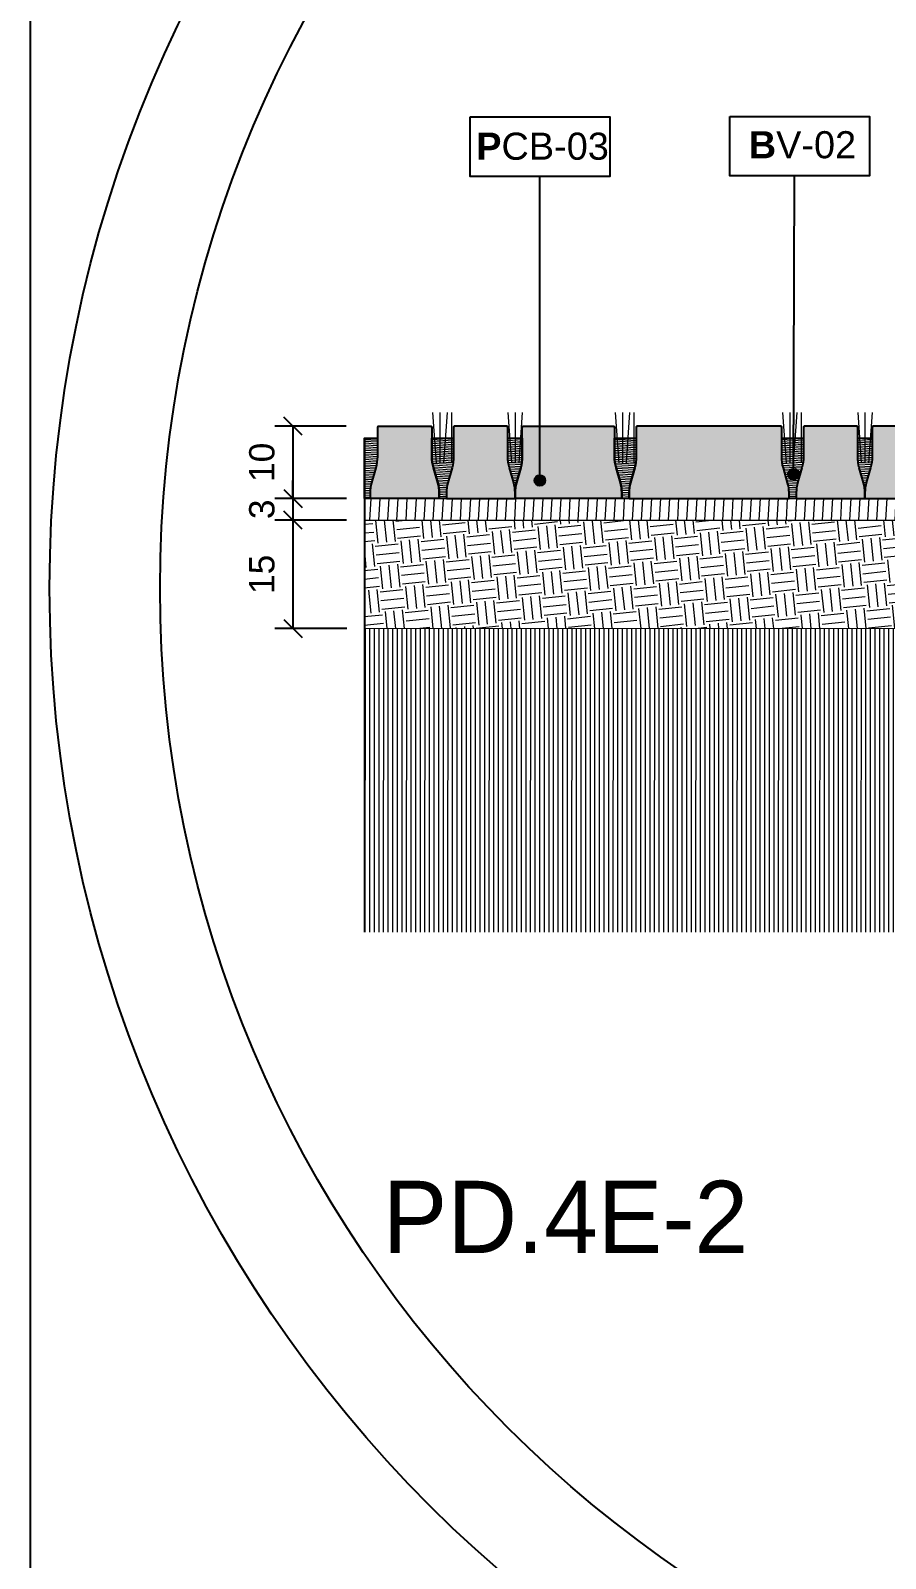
# Model space of a CAD drawing. Header units: metres. Extents: x -325 to 301, y -147 to 149.
# Drawn here: x 52.234 to 53.416, y 78.28 to 80.394 of the extents above; entities that cross this region are included whole.
import ezdxf

# ---------------------------------------------------------------- set-up
doc = ezdxf.new("R2010")
doc.units = ezdxf.units.M
doc.layers.get('Defpoints').update_dxf_attribs({"lineweight": 13})
doc.layers.add('-aux', color=50, linetype='Continuous', plot=False)
doc.layers.add('-AUX_MON', color=3, linetype='Continuous', plot=False)
doc.layers.add('0-TX-1_25', color=7, linetype='Continuous', true_color=0x3f4f7f)
for name, color, linetype, lineweight, true_color in [('03-TR-Paviment_05_Open Joint Precast Pavements', 7, 'Continuous', 5, 0xb3b3b3), ('3- TR terra vegetal', 7, 'Continuous', 0, 0xbea68e), ('3-TR sorra granitica', 7, 'Continuous', 0, 0xf2dac9)]:
    doc.layers.add(name, color=color, linetype=linetype, lineweight=lineweight, true_color=true_color)
for name, color, linetype, lineweight in [('1-CM', 7, 'Continuous', 0), ('1-L-GESPA', 64, 'Continuous', 0), ('3-TR Seleccionat', 44, 'Continuous', 0), ('3-TR Tot-u', 37, 'Continuous', 0)]:
    doc.layers.add(name, color=color, linetype=linetype, lineweight=lineweight)
for name, color, linetype in [('1-L- kodolé', 7, 'Continuous'), ('1-SECCIÓ', 1, 'Continuous'), ('A-KEYPLAN_HATCH', 7, 'Continuous'), ('A_TEXT_2', 7, 'Continuous')]:
    doc.layers.add(name, color=color, linetype=linetype)
doc.styles.get("Standard").update_dxf_attribs({"font": 'arial.ttf'})
doc.styles.add('x-llegenda materials$0$ENGRAVERS', font='TT0586M.TTF')
doc.dimstyles.new('ISO-25', dxfattribs={"dimtxt": 0.1, "dimasz": 0.1, "dimexe": 0.1, "dimexo": 0.1, "dimgap": 0.1, "dimtad": 1, "dimdec": 0, "dimlfac": 100, "dimzin": 9, "dimtxsty": 'Standard', "dimblk": 'OBLIQUE', "dimcen": 0.1, "dimadec": 0, "dimazin": 0, "dimtfac": 1, "dimtdec": 0, "dimtmove": 0, "dimatfit": 3, "dimldrblk": 'OBLIQUE', "dimfxl": 1, "dimarcsym": 0})
pattern_1 = [(356.7361106194961, (62.9892839927549, 73.03881978625569), (0.0001423370285805499, 0.002495944745040412), [])]

# ---------------------------------------------------------------- blocks, each defined once
blk = doc.blocks.new('hatch keyplan 2')
at = {"layer": 'A-KEYPLAN_HATCH'}
blk.add_lwpolyline([(0, 0.005476596624248486), (0.012874798693294, 0.005476596623793739), (0.012874798693294, -2.273736754432321e-13), (0, 0)], close=True, dxfattribs=at)
blk = doc.blocks.new('hatch keyplan')
at = {"layer": 'A-KEYPLAN_HATCH'}
blk.add_blockref('hatch keyplan 2', (1.430579833341536, 0.8521467901477053), dxfattribs=at)
blk = doc.blocks.new('B-V02')
at = {"layer": 'A-KEYPLAN_HATCH'}
blk.add_blockref('hatch keyplan', (-1.430579833341536, -0.8521467901477053), dxfattribs=at)
at = {"layer": 'A_TEXT_2', "insert": (-0.000797730798460905, 0.004122186061006561), "char_height": 0.0025, "attachment_point": 1}
blk.add_mtext_dynamic_manual_height_columns('\\pi0.00255;{\\fArial|b1|i0|c0|p34;B}V-02', width=0.01456192034901793, gutter_width=0.015, heights=[0], dxfattribs=at)
blk = doc.blocks.new('PCB04')
at = {"layer": 'A-KEYPLAN_HATCH'}
blk.add_blockref('hatch keyplan', (-1.429579833357655, -0.8521467901535917), dxfattribs=at)
at = {"layer": 'A_TEXT_2', "insert": (0.0002022691850249725, 0.004032374428489138), "char_height": 0.0025, "attachment_point": 1}
blk.add_mtext_dynamic_manual_height_columns('\\pi0.00137;{\\fArial|b1|i0|c0|p34;P}CB-03', width=0.01456192034901793, gutter_width=0.015, heights=[0], dxfattribs=at)
blk = doc.blocks.new('POINT')
at = {"layer": '0-TX-1_25'}
h = blk.add_hatch(dxfattribs=at)
h.set_pattern_fill('ANGLE', color=256)
h.set_pattern_definition([(0, (-83.74681484067048, -12.72584030761209), (0, 6.985), [5.08, -1.905]), (90, (-83.74681484067048, -12.72584030761209), (-6.985, 4.277078946022131e-16), [5.08, -1.905])])
edge = h.paths.add_edge_path()
edge.add_arc((0, 0), 0.0075, 0, 360)
h = blk.add_hatch(color=256, dxfattribs=at)
h.dxf.hatch_style = 1
edge = h.paths.add_edge_path()
edge.add_arc((0, 0), 0.0075, 0, 360)
blk.add_circle((0, 0), 0.0075, dxfattribs=at)
blk = doc.blocks.new('_Oblique')
at = {"color": 0, "lineweight": -2}
blk.add_line((-0.499999999995058, -0.4999999998130015), (0.500000000028669, 0.500000000163238), dxfattribs=at)
blk = doc.blocks.new('*D147')
at = {"layer": '0-TX-1_25', "color": 0, "lineweight": -2, "transparency": 16777216}
for p, q in [((52.67093797087807, 79.84659478032927), (52.57225713759708, 79.84659478032927)), ((52.59725713759708, 79.84659478032927), (52.59725713759708, 79.74659495830964)), ((52.67144390637849, 79.74659495830964), (52.57225713759708, 79.74659495830964))]:
    blk.add_line(p, q, dxfattribs=at)
at = {"layer": 'Defpoints', "color": 0, "transparency": 16777216}
for p in [(52.69593797087807, 79.84659478032927), (52.59725713759708, 79.74659495830964), (52.69644390637849, 79.74659495830964)]:
    blk.add_point(p, dxfattribs=at)
at = {"layer": '0-TX-1_25', "color": 0, "lineweight": -2, "transparency": 16777216, "xscale": 0.025, "yscale": 0.025, "zscale": 0.025}
for p, rotation in [((52.59725713759708, 79.84659478032927), 90), ((52.59725713759708, 79.74659495830964), 270)]:
    blk.add_blockref('_Oblique', p, dxfattribs=dict(at, rotation=rotation))
at = {"layer": '0-TX-1_25', "color": 0, "transparency": 16777216, "insert": (52.55438708302683, 79.79659486931942), "char_height": 0.035, "attachment_point": 5, "rotation": 90}
blk.add_mtext('10', dxfattribs=at)
blk = doc.blocks.new('*D148')
at = {"layer": '0-TX-1_25', "color": 0, "lineweight": -2, "transparency": 16777216}
for p, q in [((52.59725713628271, 79.74659125635907), (52.59725713628271, 79.77159125635907)), ((52.67093796170646, 79.74659125635907), (52.57225713628272, 79.74659125635907)), ((52.59725713628271, 79.74659125635907), (52.59725713628271, 79.71659500324029)), ((52.6709379603863, 79.71659500324029), (52.57225713628272, 79.71659500324029)), ((52.59725713628271, 79.71659500324029), (52.59725713628271, 79.69159500324028))]:
    blk.add_line(p, q, dxfattribs=at)
at = {"layer": 'Defpoints', "color": 0, "transparency": 16777216}
for p in [(52.69593796170646, 79.74659125635907), (52.59725713628271, 79.71659500324029), (52.6959379603863, 79.71659500324029)]:
    blk.add_point(p, dxfattribs=at)
at = {"layer": '0-TX-1_25', "color": 0, "lineweight": -2, "transparency": 16777216, "xscale": 0.025, "yscale": 0.025, "zscale": 0.025}
for p, rotation in [((52.59725713628271, 79.74659125635907), 270), ((52.59725713628271, 79.71659500324029), 90)]:
    blk.add_blockref('_Oblique', p, dxfattribs=dict(at, rotation=rotation))
at = {"layer": '0-TX-1_25', "color": 0, "transparency": 16777216, "insert": (52.55437514446826, 79.73159312979965), "char_height": 0.035, "attachment_point": 5, "rotation": 90}
blk.add_mtext('3', dxfattribs=at)
blk = doc.blocks.new('*D149')
at = {"layer": '0-TX-1_25', "color": 0, "lineweight": -2, "transparency": 16777216}
for p, q in [((52.67144390514251, 79.716595003218), (52.57225713759723, 79.716595003218)), ((52.59725713759723, 79.716595003218), (52.59725713759723, 79.56659155016678)), ((52.67151966984478, 79.56659155016678), (52.57225713759723, 79.56659155016678))]:
    blk.add_line(p, q, dxfattribs=at)
at = {"layer": 'Defpoints', "color": 0, "transparency": 16777216}
for p in [(52.69644390514251, 79.716595003218), (52.59725713759723, 79.56659155016678), (52.69651966984478, 79.56659155016678)]:
    blk.add_point(p, dxfattribs=at)
at = {"layer": '0-TX-1_25', "color": 0, "lineweight": -2, "transparency": 16777216, "xscale": 0.025, "yscale": 0.025, "zscale": 0.025}
for p, rotation in [((52.59725713759723, 79.716595003218), 90), ((52.59725713759723, 79.56659155016678), 270)]:
    blk.add_blockref('_Oblique', p, dxfattribs=dict(at, rotation=rotation))
at = {"layer": '0-TX-1_25', "color": 0, "transparency": 16777216, "insert": (52.55438708302697, 79.64159327669236), "char_height": 0.035, "attachment_point": 5, "rotation": 90}
blk.add_mtext('15', dxfattribs=at)

msp = doc.modelspace()

# ---------------------------------------------------------------- hatches: boundary and pattern name
at = {"layer": '03-TR-Paviment_05_Open Joint Precast Pavements'}
h = msp.add_hatch(color=256, dxfattribs=at)
h.dxf.hatch_style = 1
edge = h.paths.add_edge_path()
edge.add_line((52.70440820497319, 79.74659477848346), (52.70440820459076, 79.75479056009812))
edge.add_arc((52.75282576077289, 79.75479056095821), 0.04841755618212319, 164.0009818914232, 180.0000010178121, ccw=False)
edge.add_line((52.70628358990268, 79.76813545051706), (52.71223023096987, 79.78887518509518))
edge.add_arc((52.65729905605647, 79.80462543026454), 0.05714459029743165, 344.00097900546, 359.9999981317428)
edge.add_line((52.7144436463539, 79.80462542840121), (52.71444364677154, 79.84575070266453))
edge.add_line((52.71444364677154, 79.84575070266453), (52.7152408528418, 79.84575070358774))
edge.add_line((52.7152408528418, 79.84575070358774), (52.71524085191907, 79.84659478032924))
edge.add_line((52.71524085191907, 79.84659478032924), (52.78853864729301, 79.84659477865357))
edge.add_line((52.78853864729301, 79.84659477865357), (52.7885386454218, 79.8457507005151))
edge.add_line((52.7885386454218, 79.8457507005151), (52.78933585102641, 79.84575070423229))
edge.add_line((52.78933585102641, 79.84575070423229), (52.7893358501431, 79.80462542717498))
edge.add_arc((52.8464804387837, 79.80462542811065), 0.0571445886405968, 180.0000009381467, 195.99902006443)
edge.add_line((52.79154926520728, 79.78887518428968), (52.79749590538756, 79.76813544633117))
edge.add_arc((52.75095373378056, 79.75479056103117), 0.0484175557165482, -6.10270188872164e-06, 15.999013023686189, ccw=False)
edge.add_line((52.79937128949711, 79.75479055587411), (52.79937128941389, 79.7465947775191))
edge.add_line((52.79937128941389, 79.7465947775191), (52.70440820497319, 79.74659477848346))
h = msp.add_hatch(color=256, dxfattribs=at)
h.dxf.hatch_style = 1
edge = h.paths.add_edge_path()
edge.add_line((52.90433437502804, 79.74659477645318), (52.90433437511125, 79.75479055667084))
edge.add_arc((52.85591681538265, 79.75479055732318), 0.0484175597286054, 359.9999992280476, 375.9990183544354)
edge.add_line((52.9024589896047, 79.76813544805923), (52.89651235035576, 79.7888751822924))
edge.add_arc((52.95144352747883, 79.80462542492224), 0.05714459172157181, 179.9999988099977, 195.9990179362802, ccw=False)
edge.add_line((52.89429893575726, 79.8046254261091), (52.89429893524356, 79.84575070083808))
edge.add_line((52.89429893524356, 79.84575070083808), (52.89350173057029, 79.84575070084615))
edge.add_line((52.89350173057029, 79.84575070084615), (52.89350173011318, 79.84659477665632))
edge.add_line((52.89350173011318, 79.84659477665632), (52.82020393613624, 79.846594778332))
edge.add_line((52.82020393613624, 79.846594778332), (52.82020393612765, 79.84575070112486))
edge.add_line((52.82020393612765, 79.84575070112486), (52.81940673098871, 79.8457507039269))
edge.add_line((52.81940673098871, 79.8457507039269), (52.81940673010542, 79.80462542686962))
edge.add_arc((52.76226214501108, 79.80462542777478), 0.05714458509434196, 344.00097996616404, 359.9999990924447, ccw=False)
edge.add_line((52.81719331518701, 79.78887518496056), (52.81124667505117, 79.76813544572586))
edge.add_arc((52.85778884403186, 79.754790554743), 0.04841755475828228, 164.0009796552763, 179.9999987816659)
edge.add_line((52.80937128927358, 79.75479055577254), (52.80937129012167, 79.74659477741754))
edge.add_line((52.80937129012167, 79.74659477741754), (52.90433437502804, 79.74659477645318))
h = msp.add_hatch(color=256, dxfattribs=at)
h.dxf.hatch_style = 1
edge = h.paths.add_edge_path()
edge.add_line((52.90433437502803, 79.74659477785016), (52.90433437511125, 79.75479055667084))
edge.add_arc((52.95275192844548, 79.75479055375172), 0.04841755333422535, 164.0009774192146, 179.9999965456038, ccw=False)
edge.add_line((52.9062097613545, 79.76813544615847), (52.91215640102468, 79.78887518213355))
edge.add_arc((52.85722522209914, 79.80462542279832), 0.05714459291261273, 344.0009844557787, 360.0000035820609)
edge.add_line((52.91436981501175, 79.80462542637093), (52.91436981449807, 79.84575070016857))
edge.add_line((52.91436981449807, 79.84575070016857), (52.91516702196532, 79.84575070062616))
edge.add_line((52.91516702196532, 79.84575070062616), (52.91516702150823, 79.84659477783329))
edge.add_line((52.91516702150823, 79.84659477783329), (53.04099289322169, 79.84659477841817))
edge.add_line((53.04099289322169, 79.84659477841817), (53.04099289181614, 79.84575069934837))
edge.add_line((53.04099289181614, 79.84575069934837), (53.0417900978864, 79.84575070399688))
edge.add_line((53.0417900978864, 79.84575070399688), (53.04179009746877, 79.80462542740526))
edge.add_arc((53.0989346863423, 79.80462542999767), 0.05714458887352697, 180.0000025992741, 195.9990217255566)
edge.add_line((53.0440035129986, 79.78887518451992), (53.0499501517819, 79.76813544609577))
edge.add_arc((53.003407981339, 79.7547905525119), 0.04841755688074691, 3.7001378814238706e-06, 15.999022826525788, ccw=False)
edge.add_line((53.05182553821975, 79.75479055563869), (53.05182553767086, 79.74659477681804))
edge.add_line((53.05182553767086, 79.74659477681804), (52.90433437502803, 79.74659477785016))
h = msp.add_hatch(color=256, dxfattribs=at)
h.dxf.hatch_style = 1
edge = h.paths.add_edge_path()
edge.add_line((53.28313315599086, 79.74659477679737), (53.28313315700541, 79.75479055561804))
edge.add_arc((53.23471559893359, 79.75479055603763), 0.04841755807181869, 359.999999503471, 375.9990186298581)
edge.add_line((53.28125777149888, 79.76813544654077), (53.27531113131857, 79.78887518170528))
edge.add_arc((53.3302423098655, 79.80462542622466), 0.05714459361107577, 180.0000002376784, 195.9990193639602, ccw=False)
edge.add_line((53.27309771625443, 79.80462542598761), (53.27309771667206, 79.84575070025095))
edge.add_line((53.27309771667206, 79.84575070025095), (53.2723005115331, 79.84575070025903))
edge.add_line((53.2723005115331, 79.84575070025903), (53.27230051154167, 79.8465947760692))
edge.add_line((53.27230051154167, 79.8465947760692), (53.07272906223209, 79.84659477902719))
edge.add_line((53.07272906223209, 79.84659477902719), (53.07272906222353, 79.84575070182004))
edge.add_line((53.07272906222353, 79.84575070182004), (53.07193185661891, 79.84575070555343))
edge.add_line((53.07193185661891, 79.84575070555343), (53.07193185666694, 79.8046254289618))
edge.add_arc((53.01478726541115, 79.80462542562202), 0.05714459125578496, -15.999015777667921, 3.3486143138361513e-06, ccw=False)
edge.add_line((53.06971844267986, 79.7888751851901), (53.06377180254402, 79.7681354459554))
edge.add_arc((53.11031396986788, 79.7547905552054), 0.04841755310144998, 164.0009793797863, 179.9999985061752)
edge.add_line((53.06189641676643, 79.75479055646775), (53.06189641668321, 79.74659477811275))
edge.add_line((53.06189641668321, 79.74659477811275), (53.28313315599086, 79.74659477679737))
h = msp.add_hatch(color=256, dxfattribs=at)
h.dxf.hatch_style = 1
edge = h.paths.add_edge_path()
edge.add_line((53.38809624113933, 79.74659477666279), (53.38809624261957, 79.75479055501779))
edge.add_arc((53.33967867934459, 79.75479055447904), 0.04841756327498104, 6.375366312448263e-07, 15.99901976392784)
edge.add_line((53.38622085664736, 79.7681354473375), (53.3802742160014, 79.78887518250203))
edge.add_arc((53.43520538838678, 79.80462542277652), 0.05714458651820025, 179.9999978491674, 195.9990169754488, ccw=False)
edge.add_line((53.37806080186858, 79.80462542492168), (53.37806080182054, 79.84575069918502))
edge.add_line((53.37806080182054, 79.84575069918502), (53.3772635966816, 79.84575070012444))
edge.add_line((53.3772635966816, 79.84575070012444), (53.37726359762148, 79.84659477593459))
edge.add_line((53.37726359762148, 79.84659477593459), (53.30396580271319, 79.84659477714462))
edge.add_line((53.30396580271319, 79.84659477714462), (53.30396580270462, 79.84575069900612))
edge.add_line((53.30396580270462, 79.84575069900612), (53.30316859663435, 79.84575070367084))
edge.add_line((53.30316859663435, 79.84575070367084), (53.30316859714803, 79.8046254261479))
edge.add_arc((53.24602400897303, 79.80462542493055), 0.05714458817499947, -15.999017905717722, 1.2205653092678403e-06, ccw=False)
edge.add_line((53.3009551826953, 79.78887518330752), (53.29500854255945, 79.76813544407281))
edge.add_arc((53.3415507082265, 79.75479055355575), 0.04841755144460884, 164.0009791043633, 179.9999982307518)
edge.add_line((53.29313315678189, 79.75479055505085), (53.29313315762999, 79.74659477669582))
edge.add_line((53.29313315762999, 79.74659477669582), (53.38809624113933, 79.74659477666279))
h = msp.add_hatch(color=256, dxfattribs=at)
h.dxf.hatch_style = 1
edge = h.paths.add_edge_path()
edge.add_line((53.55558740333514, 79.74659477449622), (53.5555874029527, 79.75479055331688))
edge.add_arc((53.50716984368977, 79.75479055728287), 0.04841755926293006, 359.9999953067708, 375.9990144331584)
edge.add_line((53.5537120183775, 79.76813544470527), (53.54776537819721, 79.78887517986982))
edge.add_arc((53.60269655531998, 79.80462542249958), 0.05714459172126535, 179.999998810012, 195.9990179362942, ccw=False)
edge.add_line((53.54555196359872, 79.80462542368643), (53.54555196355069, 79.84575069794975))
edge.add_line((53.54555196355069, 79.84575069794975), (53.54475475841173, 79.84575069842356))
edge.add_line((53.54475475841173, 79.84575069842356), (53.5447547584203, 79.84659477423371))
edge.add_line((53.5447547584203, 79.84659477423371), (53.39892888715388, 79.84659477711156))
edge.add_line((53.39892888715388, 79.84659477711156), (53.39892888807663, 79.84575069850743))
edge.add_line((53.39892888807663, 79.84575069850743), (53.39813168247201, 79.84575070317213))
edge.add_line((53.39813168247201, 79.84575070317213), (53.39813168252005, 79.80462542564919))
edge.add_arc((53.34098709387943, 79.80462542774545), 0.05714458864061814, 344.00097877191513, 359.9999978981964, ccw=False)
edge.add_line((53.39591826713599, 79.78887518280884), (53.38997162746579, 79.76813544310846))
edge.add_arc((53.43651379478978, 79.75479055235856), 0.04841755310154259, 164.0009793799227, 179.9999985063098)
edge.add_line((53.38809624168823, 79.7547905536208), (53.38809624113933, 79.74659477666279))
edge.add_line((53.38809624113933, 79.74659477666279), (53.55558740333514, 79.74659477449622))
at = {"layer": '3- TR terra vegetal'}
h = msp.add_hatch(dxfattribs=at)
h.set_pattern_fill('_USER', color=256, scale=0.002499999999999998, angle=-38.91036161736671, style=0, pattern_type=0)
h.set_pattern_definition([(356.7361106194961, (63.09458193286651, 73.03281490502266), (0.0001423370285805499, 0.002495944745040412), [])])
edge = h.paths.add_edge_path()
edge.add_line((52.70390226908954, 79.74659125581252), (52.69593797002914, 79.74659125635905))
edge.add_line((52.69593797002914, 79.74659125635905), (52.69593797087804, 79.83018452384083))
edge.add_line((52.69593797087804, 79.83018452384083), (52.71393770979853, 79.83018452412371))
edge.add_line((52.71393770979853, 79.83018452412371), (52.71393770953894, 79.80462190479894))
edge.add_arc((52.65679312421184, 79.80462190736078), 0.05714458532710159, 344.0009783050625, 359.9999974313742, ccw=False)
edge.add_line((52.71172429415489, 79.78887166288986), (52.70577765401904, 79.76813192412082))
edge.add_arc((52.75231981637315, 79.75478703406927), 0.048417548131687, 164.0009785533379, 179.9999976795516)
edge.add_line((52.70390226824146, 79.75478703603015), (52.70390226908954, 79.74659125581252))
edge.add_line((52.70390226908954, 79.74659125581252), (52.69593797002914, 79.74659125635905))
h = msp.add_hatch(dxfattribs=at)
h.set_pattern_fill('_USER', color=256, scale=0.002499999999999998, angle=-38.91036161736671, style=0, pattern_type=0)
h.set_pattern_definition(pattern_1)
edge = h.paths.add_edge_path()
edge.add_line((52.80937129105298, 79.74659127797297), (52.79937129313912, 79.7465912771432))
edge.add_line((52.79937129313912, 79.7465912771432), (52.79937129182538, 79.75478705642952))
edge.add_arc((52.75095373587517, 79.75478705992971), 0.04841755595020926, 359.9999958579873, 375.9990149840976)
edge.add_line((52.79749590725017, 79.76813194688658), (52.79154926846686, 79.78887168437943))
edge.add_arc((52.84648044393317, 79.80462192677643), 0.05714459006481271, 179.9999990435014, 195.999018169721, ccw=False)
edge.add_line((52.78933585386837, 79.80462192773041), (52.78933585366231, 79.83018454658954))
edge.add_line((52.78933585366231, 79.83018454658954), (52.81940673222761, 79.83018454535284))
edge.add_line((52.81940673222761, 79.83018454535284), (52.81940673150235, 79.80462192649371))
edge.add_arc((52.76226213812428, 79.80462192623465), 0.05714459337806943, -15.999018866560789, 2.5974918571591843e-07, ccw=False)
edge.add_line((52.81719331658396, 79.78887168225636), (52.81124667644811, 79.76813194534995))
edge.add_arc((52.85778884045895, 79.75478705506556), 0.04841754978841876, 164.0009788288463, 179.9999979550592)
edge.add_line((52.80937129067053, 79.75478705679363), (52.80937129105298, 79.74659127797297))
edge.add_line((52.80937129105298, 79.74659127797297), (52.79937129313912, 79.7465912771432))
h = msp.add_hatch(dxfattribs=at)
h.set_pattern_fill('_USER', color=256, scale=0.002499999999999998, angle=-38.91036161736671, style=0, pattern_type=0)
h.set_pattern_definition(pattern_1)
edge = h.paths.add_edge_path()
edge.add_line((52.90433437642497, 79.74659128119957), (52.90433437557687, 79.75478705955457))
edge.add_arc((52.85591682317311, 79.75478706424587), 0.04841755240376267, 359.9999944484641, 375.9990135745769)
edge.add_line((52.90245899146733, 79.7681319490803), (52.89651235221837, 79.78887168750447))
edge.add_arc((52.95144352768474, 79.80462192990154), 0.05714459006488011, 179.9999990435583, 195.9990181697758, ccw=False)
edge.add_line((52.89429893761986, 79.80462193085546), (52.89429893834512, 79.8301845445923))
edge.add_line((52.89429893834512, 79.8301845445923), (52.91436981806529, 79.83018454252583))
edge.add_line((52.91436981806529, 79.83018454252583), (52.91436981547736, 79.80462193018597))
edge.add_arc((52.85722522233213, 79.80462192827012), 0.05714459314523881, -15.999017205391112, 1.9209193169444916e-06, ccw=False)
edge.add_line((52.91215640102464, 79.78887168594862), (52.90620976042312, 79.76813194717958))
edge.add_arc((52.95275191969657, 79.75478705925052), 0.04841754458535159, 164.0009799629486, 179.9999990891586)
edge.add_line((52.90433437511122, 79.75478706002022), (52.90433437595932, 79.74659128073391))
h = msp.add_hatch(dxfattribs=at)
h.set_pattern_fill('_USER', color=256, scale=0.002499999999999998, angle=-38.91036161736671, style=0, pattern_type=0)
h.set_pattern_definition(pattern_1)
edge = h.paths.add_edge_path()
edge.add_line((53.06182553791297, 79.74659128751645), (53.05182553906782, 79.74659128808368))
edge.add_line((53.05182553906782, 79.74659128808368), (53.05182553868536, 79.754787065973))
edge.add_arc((53.00340798558296, 79.75478706569402), 0.04841755310240359, 3.30144859651496e-07, 15.99901945625741)
edge.add_line((53.04995015317884, 79.76813195549877), (53.04400351346423, 79.78887169531988))
edge.add_arc((53.0989346860827, 79.80462193393767), 0.0571445862856467, 179.9999961880542, 195.9990153142728, ccw=False)
edge.add_line((53.04179009979705, 79.80462193773955), (53.04179009959096, 79.83018454309452))
edge.add_line((53.04179009959096, 79.83018454309452), (53.07186097769062, 79.8301845418578))
edge.add_line((53.07186097769062, 79.8301845418578), (53.07186097743103, 79.80462193696854))
edge.add_arc((53.01471638713365, 79.80462193883187), 0.05714459029738353, 344.0009790054305, 359.9999981317428, ccw=False)
edge.add_line((53.06964756204699, 79.7888716936625), (53.06370092284245, 79.76813195489345))
edge.add_arc((53.11024308662051, 79.7547870629523), 0.04841755002129159, 164.0009768683069, 179.9999959945213)
edge.add_line((53.06182553659922, 79.75478706633712), (53.06182553791297, 79.74659128751645))
edge.add_line((53.06182553791297, 79.74659128751645), (53.05182553906782, 79.74659128808368))
h = msp.add_hatch(dxfattribs=at)
h.set_pattern_fill('_USER', color=256, scale=0.002499999999999998, angle=-38.91036161736671, style=0, pattern_type=0)
h.set_pattern_definition(pattern_1)
edge = h.paths.add_edge_path()
edge.add_line((53.29313315669862, 79.74659127864824), (53.2831331587848, 79.74659127874978))
edge.add_line((53.2831331587848, 79.74659127874978), (53.28313315747103, 79.7547870571048))
edge.add_arc((53.2347156031777, 79.75478706037208), 0.04841755429333727, 359.9999961336123, 375.9990152597237)
edge.add_line((53.28125777289581, 79.76813194709618), (53.2753111331812, 79.78887168645167))
edge.add_arc((53.33024230556688, 79.80462192672631), 0.05714458651853995, 179.9999978492814, 195.9990169754994, ccw=False)
edge.add_line((53.27309771904834, 79.80462192887136), (53.27309771930795, 79.83018454027987))
edge.add_line((53.27309771930795, 79.83018454027987), (53.30316859833891, 79.83018453904319))
edge.add_line((53.30316859833891, 79.83018453904319), (53.30316859668236, 79.8046219281003))
edge.add_arc((53.2460240051939, 79.80462192641734), 0.05714459148846632, -15.999017438894612, 1.6874158177415666e-06, ccw=False)
edge.add_line((53.30095518222962, 79.78887168432861), (53.29500854255942, 79.76813194649088))
edge.add_arc((53.3415507032567, 79.75478705667217), 0.04841754647485571, 164.0009782778133, 179.9999974040272)
edge.add_line((53.29313315678185, 79.75478705886589), (53.29313315669862, 79.74659127864824))
edge.add_line((53.29313315669862, 79.74659127864824), (53.2831331587848, 79.74659127874978))
h = msp.add_hatch(dxfattribs=at)
h.set_pattern_fill('_USER', color=256, scale=0.002499999999999998, angle=-38.91036161736671, style=0, pattern_type=0)
h.set_pattern_definition(pattern_1)
edge = h.paths.add_edge_path()
edge.add_line((53.38809624439893, 79.74659127861518), (53.38809624261951, 79.7547870569702))
edge.add_arc((53.33967868620369, 79.75478705715679), 0.04841755641582068, 359.9999997791971, 375.9990189053102)
edge.add_line((53.38622085711297, 79.76813194742725), (53.38027421832966, 79.7888716863171))
edge.add_arc((53.43520539283775, 79.80462192351088), 0.05714458770958876, 179.9999942933946, 195.9990134196131, ccw=False)
edge.add_line((53.37806080512816, 79.80462192920243), (53.37806080538775, 79.83018453967962))
edge.add_line((53.37806080538775, 79.83018453967962), (53.39813168371094, 79.83018453854446))
edge.add_line((53.39813168371094, 79.83018453854446), (53.39813168252, 79.80462192760162))
edge.add_arc((53.34098709387933, 79.80462192969783), 0.05714458864066789, 344.0009787719289, 359.99999789823914, ccw=False)
edge.add_line((53.39591826713595, 79.78887168476122), (53.38997162793141, 79.76813194738916))
edge.add_arc((53.43651379147664, 79.75478705379125), 0.04841755025412058, 164.000974907735, 179.9999940339497)
edge.add_line((53.38809624122251, 79.75478705883283), (53.38809624300194, 79.74659127721822))
at = {"layer": '3-TR Seleccionat'}
h = msp.add_hatch(dxfattribs=at)
h.set_pattern_fill('ANSI31', color=256, scale=0.002, angle=225, style=0)
h.set_pattern_definition([(270, (441130.3520937638, -650757.1565279079), (-0.00635, -1.734723475976807e-18), [])])
h.paths.add_polyline_path([(54.59987232865448, 79.56755290768601), (54.63057528116244, 79.446492870257), (55.6925590411525, 79.44656594905013), (55.69593796259792, 79.14659477967736), (52.69593796170643, 79.14659477967736), (52.69674607551028, 79.27666466877544), (52.69663705000134, 79.56659125805018)])
at = {"layer": '3-TR sorra granitica'}
h = msp.add_hatch(dxfattribs=at)
h.set_pattern_fill('LINE', color=256, scale=0.09999999999999996, angle=51.08963838263328, style=0)
h.set_pattern_definition([(86.73611062138144, (88.38252980077957, 286.2445536305848), (-0.01247972372522549, 0.000711685142492074), [])])
h.paths.add_polyline_path([(54.23997023037462, 79.7473869522078), (54.22602578481473, 79.71659493589969), (52.6964439055624, 79.71659495804886), (52.69644390637846, 79.74659495830961)])
at = {"layer": '3-TR Tot-u'}
h = msp.add_hatch(dxfattribs=at)
h.set_pattern_fill('EARTH', color=256, scale=0.004999999999999999, angle=-84.0886455051429, style=0)
h.set_pattern_definition([(275.9113544948571, (-136.197129258924, 45.56936386407466), (0.03485108870427501, -0.02831124540048981), [0.03174999999999999, -0.03174999999999999]), (275.9113544948571, (-136.1852863212794, 45.57059008469412), (0.03485108870427501, -0.02831124540048981), [0.03174999999999999, -0.03174999999999999]), (275.9113544948571, (-136.1734433836347, 45.57181630531358), (0.03485108870427501, -0.02831124540048981), [0.03174999999999999, -0.03174999999999999]), (5.911354494857098, (-136.1690869975467, 45.56827739963853), (0.02831124540048981, 0.03485108870427501), [0.03174999999999999, -0.03174999999999999]), (5.911354494857098, (-136.1678607769272, 45.55643446199387), (0.02831124540048981, 0.03485108870427501), [0.03174999999999999, -0.03174999999999999]), (5.911354494857098, (-136.1666345563078, 45.54459152434923), (0.02831124540048981, 0.03485108870427501), [0.03174999999999999, -0.03174999999999999])])
h.paths.add_polyline_path([(52.69593797087804, 79.70845533219399), (52.69593797087805, 79.56659125635852), (54.15638285272357, 79.56659479039001), (54.22602578481473, 79.71659493589969), (52.69644390421116, 79.71659500321798)])

# ---------------------------------------------------------------- linework, layer by layer
at = {"layer": '-aux'}
msp.add_lwpolyline([(52.23447743480324, 3.456691224966903), (52.23447743480324, 133.4566912249669)], dxfattribs=at)
for points in [[(52.70390226908954, 79.74659125581252), (52.69593797002914, 79.74659125635905), (52.69593797087804, 79.83018452384083), (52.71393770979853, 79.83018452412371), (52.71393770953894, 79.80462190479894, -0.0699225111484148), (52.71172429415489, 79.78887166288986), (52.70577765401904, 79.76813192412082, 0.06992251114798485), (52.70390226824146, 79.75478703603015), (52.70390226908954, 79.74659125581252), (52.69593797002914, 79.74659125635905)], [(52.80937129105298, 79.74659127797297), (52.79937129313912, 79.7465912771432), (52.79937129182538, 79.75478705642952, 0.06992251114754273), (52.79749590725017, 79.76813194688658), (52.79154926846686, 79.78887168437943, -0.06992251114800961), (52.78933585386837, 79.80462192773041), (52.78933585366231, 79.83018454658954), (52.81940673222761, 79.83018454535284), (52.81940673150235, 79.80462192649371, -0.0699225111484148), (52.81719331658396, 79.78887168225636), (52.81124667644811, 79.76813194534995, 0.06992251114798485), (52.80937129067053, 79.75478705679363), (52.80937129105298, 79.74659127797297), (52.79937129313912, 79.7465912771432)], [(52.90433437595932, 79.74659128073391), (52.90433437642497, 79.74659128119957), (52.90433437557687, 79.75478705955457, 0.06992251114754273), (52.90245899146733, 79.7681319490803), (52.89651235221837, 79.78887168750447, -0.06992251114800961), (52.89429893761986, 79.80462193085546), (52.89429893834512, 79.8301845445923), (52.91436981806529, 79.83018454252583), (52.91436981547736, 79.80462193018597, -0.0699225111484148), (52.91215640102464, 79.78887168594862), (52.90620976042312, 79.76813194717958, 0.06992251114798485), (52.90433437511122, 79.75478706002022), (52.90433437595932, 79.74659128073391), (52.90433437642497, 79.74659128119957)], [(53.06182553791297, 79.74659128751645), (53.05182553906782, 79.74659128808368), (53.05182553868536, 79.754787065973, 0.06992251114754273), (53.04995015317884, 79.76813195549877), (53.04400351346423, 79.78887169531988, -0.06992251114800961), (53.04179009979705, 79.80462193773955), (53.04179009959096, 79.83018454309452), (53.07186097769062, 79.8301845418578), (53.07186097743103, 79.80462193696854, -0.0699225111484148), (53.06964756204699, 79.7888716936625), (53.06370092284245, 79.76813195489345, 0.06992251114798485), (53.06182553659922, 79.75478706633712), (53.06182553791297, 79.74659128751645), (53.05182553906782, 79.74659128808368)], [(53.29313315669862, 79.74659127864824), (53.2831331587848, 79.74659127874978), (53.28313315747103, 79.7547870571048, 0.06992251114754273), (53.28125777289581, 79.76813194709618), (53.2753111331812, 79.78887168645167, -0.06992251114800961), (53.27309771904834, 79.80462192887136), (53.27309771930795, 79.83018454027987), (53.30316859833891, 79.83018453904319), (53.30316859668236, 79.8046219281003, -0.0699225111484148), (53.30095518222962, 79.78887168432861), (53.29500854255942, 79.76813194649088, 0.06992251114798485), (53.29313315678185, 79.75478705886589), (53.29313315669862, 79.74659127864824), (53.2831331587848, 79.74659127874978)], [(53.38809624300194, 79.74659127721822), (53.38809624439893, 79.74659127861518), (53.38809624261951, 79.7547870569702, 0.06992251114754273), (53.38622085711297, 79.76813194742725), (53.38027421832966, 79.7888716863171, -0.06992251114800961), (53.37806080512816, 79.80462192920243), (53.37806080538775, 79.83018453967962), (53.39813168371094, 79.83018453854446), (53.39813168252, 79.80462192760162, -0.0699225111484148), (53.39591826713595, 79.78887168476122), (53.38997162793141, 79.76813194738916, 0.06992251114798485), (53.38809624122251, 79.75478705883283), (53.38809624300194, 79.74659127721822), (53.38809624439893, 79.74659127861518)]]:
    msp.add_lwpolyline(points, format="xyb", dxfattribs=at)
at = {"layer": '-AUX_MON'}
for radius in [1.796930445011648, 1.644287805263133]:
    msp.add_circle((54.05771303275419, 79.62252308974406), radius, dxfattribs=at)
at = {"layer": '0-TX-1_25'}
for points in [[(52.93860586183435, 79.77153198973711), (52.93860586183388, 80.19235664893549)], [(53.28933467404008, 79.780124800819), (53.29091653784924, 80.19235664893549)]]:
    msp.add_lwpolyline(points, dxfattribs=at)
at = {"layer": '1-CM'}
msp.add_line((52.69644390421116, 79.71659500321798), (54.22602578481473, 79.71659493589969), dxfattribs=at)
for points in [[(52.69593797002914, 79.74659125635905), (54.23995438405561, 79.74659499261965)], [(54.23995438405561, 79.74659499261965), (52.69644390637846, 79.74659495830961), (52.69644390514248, 79.71659495804884), (53.95889010998142, 79.71659498518207)], [(52.69593797087804, 79.56659125635852), (54.59987232865448, 79.56755290768601)]]:
    msp.add_lwpolyline(points, dxfattribs=at)
at = {"layer": '1-L- kodolé'}
for points in [[(52.70440820497319, 79.74659477848346), (52.70440820459076, 79.75479056009812, -0.06992251114875708), (52.70628358990268, 79.76813545051706), (52.71223023096987, 79.78887518509518, 0.0699225111482901), (52.7144436463539, 79.80462542840121), (52.71444364677154, 79.84575070266453), (52.7152408528418, 79.84575070358774), (52.71524085191907, 79.84659478032924), (52.78853864729301, 79.84659477865357), (52.7885386454218, 79.8457507005151), (52.78933585102641, 79.84575070423229), (52.7893358501431, 79.80462542717498, 0.0699225111482901), (52.79154926520728, 79.78887518428968), (52.79749590538756, 79.76813544633117, -0.06992251114875708), (52.79937128949711, 79.75479055587411), (52.79937128941389, 79.7465947775191)], [(52.90433437502804, 79.74659477645318), (52.90433437511125, 79.75479055667084, 0.06992251114875708), (52.9024589896047, 79.76813544805923), (52.89651235035576, 79.7888751822924, -0.0699225111482901), (52.89429893575726, 79.8046254261091), (52.89429893524356, 79.84575070083808), (52.89350173057029, 79.84575070084615), (52.89350173011318, 79.84659477665632), (52.82020393613624, 79.846594778332), (52.82020393612765, 79.84575070112486), (52.81940673098871, 79.8457507039269), (52.81940673010542, 79.80462542686962, -0.0699225111482901), (52.81719331518701, 79.78887518496056), (52.81124667505117, 79.76813544572586, 0.06992251114875708), (52.80937128927358, 79.75479055577254), (52.80937129012167, 79.74659477741754)], [(52.90433437502803, 79.74659477785016), (52.90433437511125, 79.75479055667084, -0.06992251114875708), (52.9062097613545, 79.76813544615847), (52.91215640102468, 79.78887518213355, 0.0699225111482901), (52.91436981501175, 79.80462542637093), (52.91436981449807, 79.84575070016857), (52.91516702196532, 79.84575070062616), (52.91516702150823, 79.84659477783329), (53.04099289322169, 79.84659477841817), (53.04099289181614, 79.84575069934837), (53.0417900978864, 79.84575070399688), (53.04179009746877, 79.80462542740526, 0.0699225111482901), (53.0440035129986, 79.78887518451992), (53.0499501517819, 79.76813544609577, -0.06992251114875708), (53.05182553821975, 79.75479055563869), (53.05182553767086, 79.74659477681804)], [(53.28313315599086, 79.74659477679737), (53.28313315700541, 79.75479055561804, 0.06992251114875708), (53.28125777149888, 79.76813544654077), (53.27531113131857, 79.78887518170528, -0.0699225111482901), (53.27309771625443, 79.80462542598761), (53.27309771667206, 79.84575070025095), (53.2723005115331, 79.84575070025903), (53.27230051154167, 79.8465947760692), (53.07272906223209, 79.84659477902719), (53.07272906222353, 79.84575070182004), (53.07193185661891, 79.84575070555343), (53.07193185666694, 79.8046254289618, -0.0699225111482901), (53.06971844267986, 79.7888751851901), (53.06377180254402, 79.7681354459554, 0.06992251114875708), (53.06189641676643, 79.75479055646775), (53.06189641668321, 79.74659477811275)], [(53.38809624113933, 79.74659477666279), (53.38809624261957, 79.75479055501779, 0.06992251114875708), (53.38622085664736, 79.7681354473375), (53.3802742160014, 79.78887518250203, -0.0699225111482901), (53.37806080186858, 79.80462542492168), (53.37806080182054, 79.84575069918502), (53.3772635966816, 79.84575070012444), (53.37726359762148, 79.84659477593459), (53.30396580271319, 79.84659477714462), (53.30396580270462, 79.84575069900612), (53.30316859663435, 79.84575070367084), (53.30316859714803, 79.8046254261479, -0.0699225111482901), (53.3009551826953, 79.78887518330752), (53.29500854255945, 79.76813544407281, 0.06992251114875708), (53.29313315678189, 79.75479055505085), (53.29313315762999, 79.74659477669582)], [(53.55558740333514, 79.74659477449622), (53.5555874029527, 79.75479055331688, 0.06992251114875708), (53.5537120183775, 79.76813544470527), (53.54776537819721, 79.78887517986982, -0.0699225111482901), (53.54555196359872, 79.80462542368643), (53.54555196355069, 79.84575069794975), (53.54475475841173, 79.84575069842356), (53.5447547584203, 79.84659477423371), (53.39892888715388, 79.84659477711156), (53.39892888807663, 79.84575069850743), (53.39813168247201, 79.84575070317213), (53.39813168252005, 79.80462542564919, -0.0699225111482901), (53.39591826713599, 79.78887518280884), (53.38997162746579, 79.76813544310846, 0.06992251114875708), (53.38809624168823, 79.7547905536208), (53.38809624113933, 79.74659477666279)]]:
    msp.add_lwpolyline(points, format="xyb", close=True, dxfattribs=at)
at = {"layer": '1-L-GESPA'}
for points in [[(52.79029600336005, 79.86574719827733), (52.79529600486654, 79.79582534287745)], [(52.80029600220521, 79.86574719864144), (52.80029600522043, 79.79582534282669)], [(52.81029600244735, 79.86574719993689), (52.80529600557433, 79.79582533998195)], [(52.81629600249951, 79.8657472017386), (52.81629600551473, 79.79582534545816)], [(52.89433437739248, 79.86570813149845), (52.89933437983028, 79.79578627656423)], [(52.9043343767033, 79.86570813093121), (52.90433437925287, 79.79578627511646)], [(52.91433437741109, 79.86570813315795), (52.90933438007242, 79.79578627273736)], [(53.04275024928872, 79.86574720828648), (53.04775025172652, 79.7958253528866)], [(53.05275024859954, 79.86574720818493), (53.05275025161475, 79.7958253519045)], [(53.06275024791039, 79.86574721041167), (53.05775025150301, 79.79582534999108)], [(53.06875024889385, 79.86574720988509), (53.06875025097775, 79.79582535546731)], [(53.27405786807437, 79.8657471998839), (53.27905787097783, 79.79582534401838)], [(53.28405786691953, 79.86574719978236), (53.28405786993476, 79.7958253453646)], [(53.294057868093, 79.86574720154344), (53.28905787028866, 79.79582534251982)], [(53.30005786767949, 79.86574720194817), (53.30005786976339, 79.79582534753041)], [(53.37809624490076, 79.86570812937973), (53.38309624687291, 79.7957862735142)], [(53.38809624467725, 79.86570812927818), (53.38809624629548, 79.7957862748604)], [(53.39809624398806, 79.86570813243625), (53.39309624664939, 79.79578627201565)]]:
    msp.add_lwpolyline(points, dxfattribs=at)
at = {"layer": '1-SECCIÓ'}
msp.add_lwpolyline([(52.69593796170643, 79.83018452384083), (52.69593796170643, 79.14659477967736)], dxfattribs=at)

# ---------------------------------------------------------------- block references
at = {"layer": '0-TX-1_25', "xscale": 15, "yscale": 15, "zscale": 15}
for name, p in [('PCB04', (52.82704487187642, 80.19235664902548)), ('B-V02', (53.20118113570179, 80.1930326026563))]:
    msp.add_blockref(name, p, dxfattribs=at)
at = {"layer": '0-TX-1_25', "rotation": 358.8537217346293}
for p in [(52.93860586183435, 79.77153198973711), (53.28933467404008, 79.780124800819)]:
    msp.add_blockref('POINT', p, dxfattribs=at)

# ---------------------------------------------------------------- texts
at = {"layer": '-aux', "insert": (52.72139589065614, 78.80238141006885), "char_height": 0.1, "width": 19.21009939306024, "attachment_point": 1, "style": 'x-llegenda materials$0$ENGRAVERS'}
msp.add_mtext('PD.4E-2', dxfattribs=at)

# ---------------------------------------------------------------- dimensions: what is measured, and where the dimension line sits
at = {"layer": '0-TX-1_25'}
for base, p1, p2, picture, middle in [((52.59725713759708, 79.74659495830964), (52.69593797087804, 79.84659478032924), (52.69644390637846, 79.74659495830961), '*D147', (52.55438708302683, 79.79659486931942)), ((52.59725713759723, 79.56659155016678), (52.69644390514248, 79.71659500321798), (52.69651966984475, 79.56659155016675), '*D149', (52.55438708302697, 79.64159327669236))]:
    dim = msp.add_linear_dim(base=base, p1=p1, p2=p2, angle=90, dimstyle='ISO-25', override={"dimtxt": 0.035, "dimasz": 0.025, "dimexe": 0.025, "dimexo": 0.025, "dimgap": 0.025, "dimblk1": 'Oblique', "dimblk2": 'Oblique', "dimsah": 1, "dimfxl": 0.1, "dimfxlon": 1, "dimarcsym": 1}, dxfattribs=at)
    dim.commit()
    dim.dimension.update_dxf_attribs({"geometry": picture, "text_midpoint": middle})
dim = msp.add_linear_dim(base=(52.59725713628271, 79.71659500324029), p1=(52.69593796170643, 79.74659125635904), p2=(52.69593796038627, 79.71659500324026), angle=90, dimstyle='ISO-25', override={"dimtxt": 0.035, "dimasz": 0.025, "dimexe": 0.025, "dimexo": 0.025, "dimgap": 0.025, "dimblk1": 'Oblique', "dimblk2": 'Oblique', "dimsah": 1, "dimfxl": 0.1, "dimfxlon": 1, "dimarcsym": 1}, dxfattribs=at)
dim.commit()
dim.dimension.update_dxf_attribs({"geometry": '*D148', "text_midpoint": (52.59725713628272, 79.73159312979965), "dimtype": 160})

doc.saveas('drawing.dxf')
